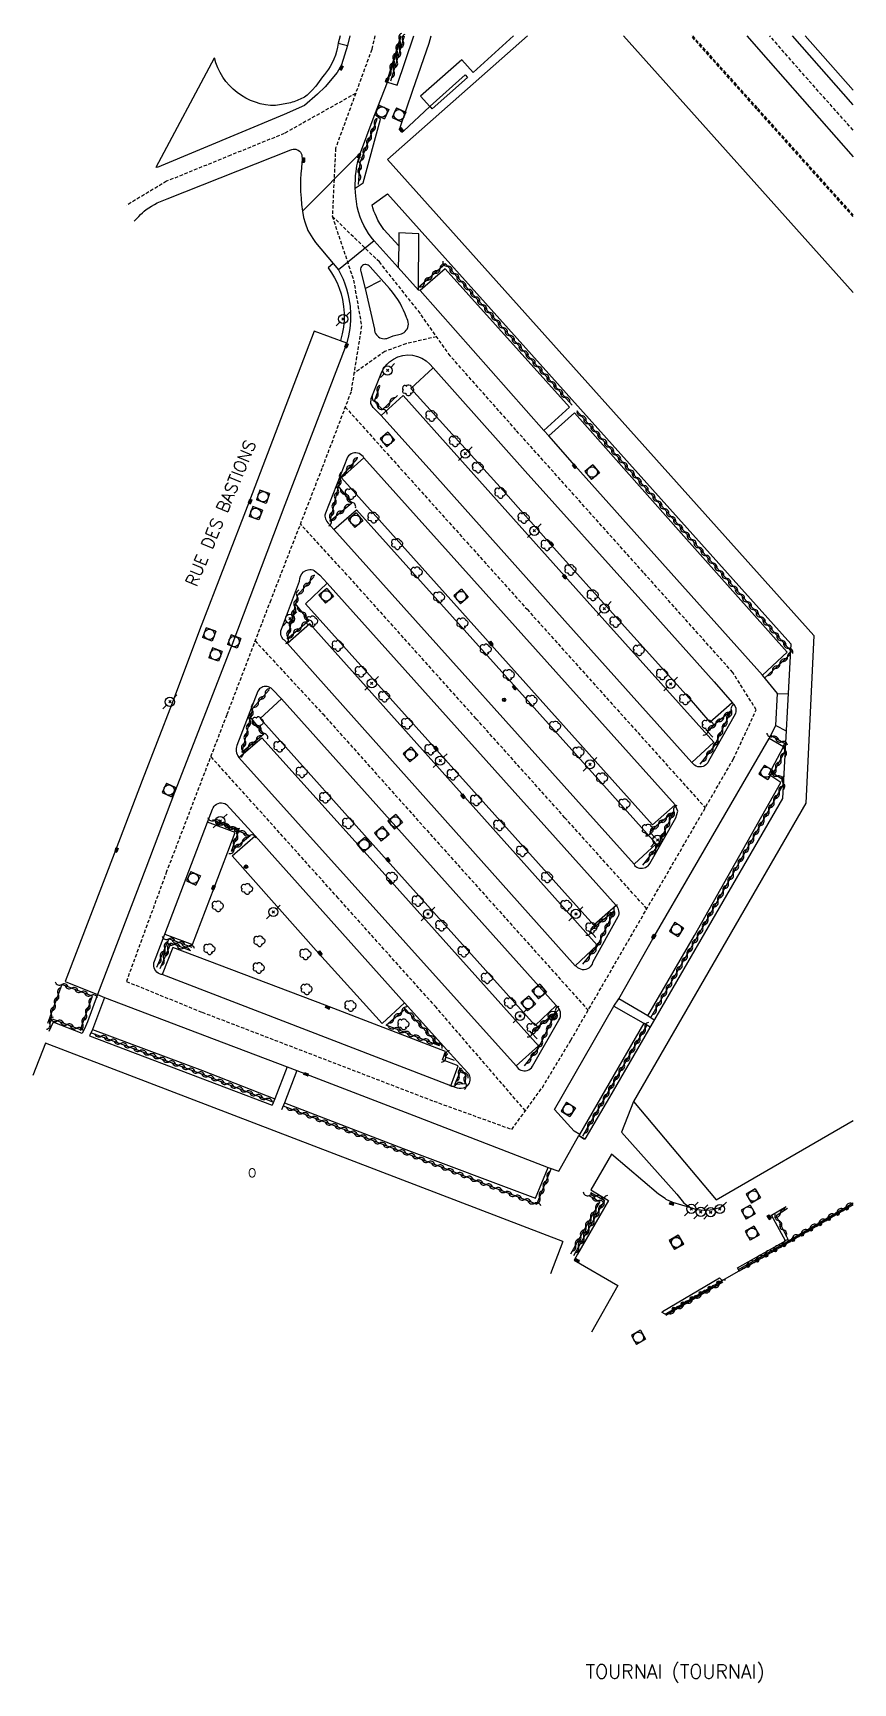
# Model space of a CAD drawing. Header units: millimetres. Extents: x 81881 to 82000, y 143762 to 144000.
import ezdxf
from ezdxf.enums import TextEntityAlignment as Align

# ---------------------------------------------------------------- set-up
doc = ezdxf.new("R2010")
doc.units = ezdxf.units.MM
doc.linetypes.add('DASHED', pattern=[0.75, 0.5, -0.25])
doc.layers.get('0').update_dxf_attribs({"linetype": 'CONTINUOUS'})
for name, color, linetype in [('W0001', 6, 'DASHED'), ('W0006', 2, 'CONTINUOUS'), ('W0008', 7, 'CONTINUOUS'), ('W0014', 7, 'CONTINUOUS'), ('W0016', 2, 'CONTINUOUS'), ('W0104', 1, 'CONTINUOUS'), ('W0113', 2, 'DASHED'), ('W0300', 7, 'CONTINUOUS'), ('W0310', 3, 'CONTINUOUS'), ('W0322', 7, 'CONTINUOUS'), ('W0400', 7, 'CONTINUOUS'), ('W0411', 7, 'CONTINUOUS'), ('W0420', 7, 'CONTINUOUS'), ('W0473', 7, 'CONTINUOUS'), ('W0856', 7, 'CONTINUOUS'), ('W0980', 7, 'CONTINUOUS'), ('W0989', 7, 'CONTINUOUS'), ('W0991', 7, 'CONTINUOUS')]:
    doc.layers.add(name, color=color, linetype=linetype)
doc.styles.get("Standard").update_dxf_attribs({"font": 'romans.shx', "width": 0.85})

# ---------------------------------------------------------------- blocks, each defined once
blk = doc.blocks.new('T400')
for p, q in [((-0.15, 0.3), (0.15, 0.3)), ((-0.15, -0.25), (-0.15, 0.3)), ((-0.15, 0.15), (0.15, 0.15)), ((-0.15, 0), (0.15, 0)), ((0.15, 0.3), (0.15, -0.25)), ((-0.15, -0.15), (0.15, -0.15)), ((-0.15, -0.25), (-0.15, -0.3)), ((-0.15, -0.3), (0.15, -0.3)), ((0.15, -0.3), (0.15, -0.25))]:
    blk.add_line(p, q)
blk = doc.blocks.new('T420')
for p, q in [((0.75, 0.75), (-0.75, 0.75)), ((-0.75, 0.75), (-0.75, -0.75)), ((0.75, 0.75), (0.75, -0.75)), ((0.75, -0.75), (-0.75, -0.75))]:
    blk.add_line(p, q)
blk.add_ellipse((0, 0), major_axis=(-0.53, 0.53), ratio=1, start_param=3.926991, end_param=10.210176)
blk = doc.blocks.new('T473')
for p, q in [((-0.166667, 0.166667), (0.166667, -0.166667)), ((-0.166667, -0.166667), (0.166667, 0.166667)), ((0.500001, 0.500001), (1.000002, 1.000002)), ((-1.000002, -1.000002), (-0.500001, -0.500001))]:
    blk.add_line(p, q)
blk.add_ellipse((0, 0), major_axis=(0.471405, 0.471405), ratio=1, start_param=5.4977871438, end_param=11.780972451)
blk = doc.blocks.new('T300')
for p, q in [((-0.8, 0.51), (-0.86, 0.34)), ((-0.86, 0.34), (-0.86, 0.17)), ((-0.86, 0.17), (-0.74, 0.06)), ((-0.69, 0.63), (-0.8, 0.51)), ((-0.8, -0.06), (-0.74, 0.06)), ((-0.74, 0.06), (-0.69, 0.11)), ((-0.57, 0.69), (-0.69, 0.63)), ((-0.46, 0.69), (-0.57, 0.69)), ((-0.29, 0.63), (-0.46, 0.69)), ((-0.29, 0.63), (-0.17, 0.74)), ((-0.23, 0.57), (-0.29, 0.63)), ((-0.17, 0.74), (-0.06, 0.8)), ((-0.06, 0.8), (0.06, 0.8)), ((0.06, 0.8), (0.23, 0.74)), ((0.23, 0.74), (0.34, 0.63)), ((0.34, 0.63), (0.4, 0.51)), ((0.46, 0.46), (0.34, 0.46)), ((0.4, 0.51), (0.4, 0.46)), ((0.57, 0.4), (0.46, 0.46)), ((0.57, 0.4), (0.69, 0.29)), ((0.69, 0.29), (0.74, 0.17)), ((0.74, 0.06), (0.69, -0.17)), ((0.74, 0.17), (0.74, 0.06)), ((-0.8, -0.17), (-0.8, -0.06)), ((-0.8, -0.23), (-0.8, -0.17)), ((-0.74, -0.34), (-0.8, -0.23)), ((-0.69, -0.4), (-0.74, -0.34)), ((-0.51, -0.46), (-0.69, -0.4)), ((-0.4, -0.46), (-0.51, -0.46)), ((-0.4, -0.46), (-0.34, -0.46)), ((-0.34, -0.46), (-0.34, -0.4)), ((-0.34, -0.51), (-0.34, -0.46)), ((-0.29, -0.63), (-0.34, -0.51)), ((-0.17, -0.74), (-0.29, -0.63)), ((-0.06, -0.8), (-0.17, -0.74)), ((0.06, -0.8), (-0.06, -0.8)), ((0.17, -0.74), (0.06, -0.8)), ((0.23, -0.69), (0.17, -0.74)), ((0.29, -0.46), (0.23, -0.46)), ((0.29, -0.63), (0.23, -0.69)), ((0.46, -0.4), (0.29, -0.46)), ((0.34, -0.51), (0.29, -0.63)), ((0.34, -0.51), (0.34, -0.46)), ((0.57, -0.34), (0.46, -0.4)), ((0.63, -0.29), (0.57, -0.34)), ((0.69, -0.17), (0.63, -0.29))]:
    blk.add_line(p, q)
blk = doc.blocks.new('T856')
for p, q in [((-0.125, 0), (0.125, 0)), ((0, 0.125), (0, -0.125))]:
    blk.add_line(p, q)
blk.add_ellipse((0, 0), major_axis=(-0.177, 0.177), ratio=1, start_param=3.9269908, end_param=10.2101761)
blk = doc.blocks.new('t322o')
at = {"color": 0, "linetype": 'Continuous'}
for radius in [0.25, 0.15]:
    blk.add_circle((0, 0), radius, dxfattribs=at)
blk = doc.blocks.new('t310o')
at = {"color": 0, "linetype": 'Continuous'}
for centre, start, end in [((-0.5, 0.38), 216.8699, 323.1304), ((0.5, -0.37), 36.8699, 143.1303)]:
    blk.add_arc(centre, 0.625, start, end, dxfattribs=at)

msp = doc.modelspace()

# ---------------------------------------------------------------- linework, layer by layer
at = {"layer": 'W0001'}
for points in [[(81930.79, 144000), (81930.33, 143998.03), (81925.09, 143983.73), (81924.62, 143973.88), (81927.69, 143964.65), (81928.85, 143958.02), (81927.33, 143948.5), (81923.12, 143937.39), (81915.7, 143918.33), (81909.33, 143901.71), (81900.64, 143879.06), (81894.81, 143863.14), (81905.77, 143858.68), (81939.31, 143845.81), (81950.61, 143841.72), (81955.03, 143847.8), (81959.15, 143854.63), (81966.68, 143867.67), (81974.96, 143881.95), (81982.69, 143895.35), (81986, 143902.45), (81982.59, 143907.87), (81969.65, 143922.35), (81951.21, 143942.94), (81941.69, 143953.68), (81937.34, 143959.84), (81931.44, 143967.27), (81924.62, 143973.88)], [(82000, 143986.37), (81993.49, 143993.66), (81987.95, 144000)], [(81928, 143991.67), (81917.67, 143985.87), (81909.91, 143982.72), (81900.63, 143978.95), (81894.84, 143975.48)], [(81939.73, 143956.45), (81935.28, 143955.44), (81932.21, 143954.32), (81927.75, 143951.13)], [(81926.49, 143946.28), (81952.81, 143917), (81978.61, 143888.28)], [(81970.15, 143873.65), (81958.3, 143886.84), (81945.44, 143901.17), (81927.29, 143921.39), (81920, 143929.37)], [(81913.44, 143912.43), (81923.23, 143901.86), (81937.79, 143885.58), (81961.66, 143858.96)], [(81952.57, 143844.41), (81939.65, 143859.39), (81925.49, 143875.18), (81914.45, 143887.47), (81907.03, 143895.69)]]:
    msp.add_lwpolyline(points, dxfattribs=at)
at = {"layer": 'W0006'}
for points in [[(81937.11, 143963.17), (81937.16, 143971.34), (81934.27, 143971.49), (81934.25, 143969.62), (81934.15, 143966.49)], [(81958.97, 143946.24), (81940.96, 143966.3), (81937.36, 143963.14)], [(81926.72, 143955.5), (81922.01, 143957.28), (81912.61, 143932.68), (81905.38, 143913.98), (81901.42, 143903.41), (81897.11, 143892.21), (81893.27, 143882.21), (81885.95, 143863.14), (81890.64, 143861.25)], [(81939.2, 143951.94), (81936.01, 143948.98), (81949.35, 143934.2), (81956.27, 143926.39), (81966.04, 143915.46), (81976.3, 143904.12), (81979.25, 143900.68), (81982.5, 143903.49)], [(81976.68, 143894.82), (81979.84, 143897.75), (81961.52, 143918.19), (81942.63, 143939.28), (81934.9, 143947.93), (81931.67, 143945.07)], [(81986.89, 143907.47), (81990.49, 143910.78), (81975.12, 143928.03), (81959.66, 143945.42)], [(81929.19, 143938.9), (81925.93, 143936.01), (81970.98, 143885.82), (81974.26, 143888.68)], [(81924.84, 143928.54), (81928.11, 143931.4), (81971.49, 143883.07), (81968.34, 143880.1)], [(81965.71, 143874.13), (81962.47, 143871.27), (81920.73, 143917.79), (81923.9, 143920.76)], [(81959.79, 143865.41), (81962.98, 143868.38), (81921.35, 143914.92), (81918.14, 143912.03)], [(81917.28, 143904.03), (81914.2, 143901.21), (81932.56, 143880.65), (81953.98, 143856.77), (81957.04, 143859.63)], [(81911.11, 143895.57), (81914.44, 143898.38), (81933.13, 143877.58), (81954.46, 143853.81), (81951.24, 143850.91)], [(81970.32, 143858.17), (81977.03, 143869.78), (81989.53, 143891.95), (81987.8, 143893.09), (81989.94, 143897.08), (81987.86, 143898.31)], [(81900.36, 143869.97), (81904.4, 143868.46), (81907.51, 143876.67), (81910.57, 143884.71), (81906.57, 143886.2)], [(81935.09, 143860.03), (81931.84, 143857.05), (81922.68, 143867.18), (81910.11, 143881.31), (81913.47, 143884.2)], [(81941.79, 143848.04), (81942.83, 143850.9), (81940.55, 143851.78), (81941, 143853.01), (81923.58, 143859.71), (81901.51, 143868.06), (81900.01, 143864.13)], [(81891.63, 143860.83), (81889.92, 143856.19)], [(81889.92, 143856.19), (81905.84, 143850.24), (81916.28, 143846.15)], [(81960.45, 143841), (81969.76, 143857.08)], [(81917.69, 143845.58), (81934.9, 143838.98), (81954.03, 143831.75), (81955.86, 143836.2)]]:
    msp.add_lwpolyline(points, dxfattribs=at)
at = {"layer": 'W0008'}
for points in [[(81926.72, 143955.5), (81917.76, 143932.13), (81910.08, 143911.81), (81901.78, 143890.47), (81897.63, 143879.53), (81890.64, 143861.25), (81891.63, 143860.83), (81907.5, 143854.79), (81918.09, 143850.77), (81919.49, 143850.23), (81937.03, 143843.5), (81955.86, 143836.2), (81957.42, 143835.67), (81960.33, 143840.82), (81960.45, 143841), (81959.62, 143841.48), (81956.8, 143844.62), (81965.39, 143859.56), (81966.09, 143860.61), (81971.2, 143869.62), (81987.86, 143898.31), (81988.84, 143900.2), (81989.06, 143904.83), (81986.89, 143907.47), (81971.62, 143924.56), (81959.74, 143937.82), (81955.98, 143942.09), (81955.22, 143942.87), (81937.36, 143963.14), (81937.11, 143963.17), (81934.15, 143966.49), (81930.68, 143970.34), (81930.25, 143970.86), (81929.86, 143971.4), (81929.5, 143971.96), (81929.18, 143972.55), (81928.89, 143973.16), (81928.64, 143973.78), (81928.41, 143974.52), (81928.22, 143975.27), (81928.1, 143976.04), (81928.02, 143976.81), (81927.93, 143977.94), (81927.93, 143978.55), (81927.96, 143979.15), (81928, 143979.76), (81928.06, 143980.36), (81928.12, 143980.77), (81928.19, 143981.18), (81928.26, 143981.59), (81928.35, 143982), (81928.69, 143983.06), (81930.37, 143987.62), (81930.8, 143988.63), (81932.59, 143993.3), (81934.23, 143998.7), (81934.59, 144000)], [(81927.14, 144000), (81926.81, 143998.59), (81925.97, 143995.8), (81925.33, 143994.68), (81923.57, 143992.62), (81922.5, 143991.55), (81920.59, 143989.94), (81917.64, 143988.62), (81899.27, 143980.95), (81899.13, 143981.01), (81907.55, 143996.82)], [(81984.64, 144000), (81987.73, 143996.49), (82000, 143982.47)], [(82000, 143990.01), (81991.23, 144000)], [(81895.96, 143973.2), (81896.59, 143973.86), (81896.85, 143974.12), (81897.12, 143974.38), (81897.4, 143974.62), (81897.69, 143974.85), (81898.07, 143975.12), (81898.46, 143975.37), (81898.86, 143975.61), (81899.27, 143975.82), (81900.71, 143976.43), (81918.6, 143983.48), (81918.78, 143983.55), (81918.96, 143983.59), (81919.15, 143983.6), (81919.33, 143983.58), (81919.51, 143983.52), (81919.68, 143983.44), (81919.86, 143983.31), (81920, 143983.15), (81920.11, 143982.96), (81920.19, 143982.76), (81920.26, 143982.08), (81920.23, 143981.68), (81920.14, 143980.87), (81920.07, 143980.05), (81920.03, 143979.24), (81920.01, 143978.42), (81920.03, 143977.47), (81920.09, 143976.52), (81920.18, 143975.57), (81920.3, 143974.62), (81920.44, 143973.71), (81920.67, 143972.92), (81921.06, 143971.85), (81921.82, 143970.66), (81922.17, 143970.1), (81924.76, 143967.04), (81925.51, 143966.13), (81925.85, 143965.47), (81926.17, 143964.79), (81926.44, 143964.1), (81926.68, 143963.39), (81926.88, 143962.67), (81927.03, 143961.94), (81927.19, 143960.88), (81927.26, 143959.8), (81927.25, 143958.73), (81927.15, 143957.66), (81926.97, 143956.59), (81926.71, 143955.55)], [(81981.32, 143830.78), (81980.97, 143830.5), (81980.57, 143830.33), (81980.15, 143830.2), (81979.73, 143830.09), (81979.3, 143830.02), (81978.86, 143829.98), (81978.43, 143829.98), (81977.94, 143830.01), (81977.45, 143830.08), (81976.98, 143830.2), (81976.51, 143830.36), (81973.92, 143831.15), (81972.95, 143831.57), (81972.83, 143831.73), (81971.84, 143832.33), (81965.03, 143838.14)], [(81962.07, 143832.99), (81964.6, 143831.45), (81960.11, 143823.66), (81959.61, 143822.79), (81965.96, 143819.12), (81962.16, 143812.39)], [(81972.79, 143815), (81972.35, 143815.21), (81972.42, 143815.37), (81980.68, 143820.26), (81981.05, 143819.85), (81983.5, 143821.25), (81983.29, 143821.67), (81990.25, 143825.61), (81988.18, 143829.33), (81990.32, 143830.55)]]:
    msp.add_lwpolyline(points, dxfattribs=at)
for points in [[(81933.43, 143956.58), (81934.43, 143956.82), (81934.64, 143956.88), (81934.84, 143956.96), (81935.02, 143957.08), (81935.19, 143957.22), (81935.33, 143957.38), (81935.45, 143957.56), (81935.56, 143957.79), (81935.62, 143958.04), (81935.64, 143958.29), (81935.61, 143958.55), (81935.54, 143958.79), (81935.44, 143959.02), (81935.36, 143959.25), (81935.16, 143959.77), (81934.94, 143960.29), (81934.7, 143960.79), (81934.43, 143961.29), (81934.09, 143961.85), (81933.72, 143962.39), (81933.32, 143962.91), (81932.89, 143963.41), (81930.08, 143966.55), (81929.97, 143966.69), (81929.83, 143966.8), (81929.67, 143966.87), (81929.49, 143966.9), (81929.31, 143966.89), (81929.14, 143966.84), (81928.99, 143966.74), (81928.86, 143966.61), (81928.77, 143966.45), (81928.72, 143966.27), (81928.72, 143966.09), (81928.76, 143965.91), (81929.38, 143963.45), (81930.71, 143957.56), (81930.73, 143957.34), (81930.79, 143957.12), (81930.87, 143956.92), (81931, 143956.73), (81931.14, 143956.56), (81931.32, 143956.42), (81931.5, 143956.31), (81931.69, 143956.23), (81931.9, 143956.18), (81932.11, 143956.16), (81932.32, 143956.18), (81932.53, 143956.22)], [(81930.24, 143947.5), (81931.8, 143951.39), (81932.02, 143951.79), (81932.28, 143952.16), (81932.57, 143952.5), (81932.91, 143952.81), (81933.49, 143953.22), (81934.13, 143953.53), (81934.82, 143953.73), (81935.53, 143953.81), (81936.25, 143953.77), (81936.94, 143953.61), (81937.6, 143953.34), (81938.21, 143952.97), (81938.75, 143952.49), (81939.2, 143951.94), (81952.52, 143937.01), (81969.27, 143918.35), (81979.89, 143906.52), (81982.5, 143903.49), (81982.64, 143903.29), (81982.8, 143903.12), (81982.93, 143902.93), (81983.02, 143902.71), (81983.06, 143902.48), (81983.06, 143902.31), (81983.04, 143902.15), (81983, 143901.99), (81982.93, 143901.84), (81979.1, 143895), (81979, 143894.8), (81978.86, 143894.62), (81978.69, 143894.47), (81978.51, 143894.35), (81978.3, 143894.26), (81978.09, 143894.2), (81977.82, 143894.18), (81977.55, 143894.21), (81977.29, 143894.3), (81977.05, 143894.43), (81976.85, 143894.61), (81976.68, 143894.82), (81958.27, 143915.31), (81939.47, 143936.4), (81931.67, 143945.07), (81930.54, 143946.22), (81930.19, 143946.81)], [(81974.26, 143888.68), (81929.19, 143938.9), (81929.07, 143939.1), (81928.91, 143939.27), (81928.72, 143939.42), (81928.51, 143939.53), (81928.29, 143939.6), (81928.05, 143939.64), (81927.81, 143939.63), (81927.57, 143939.58), (81927.34, 143939.49), (81927.14, 143939.37), (81926.95, 143939.2), (81926.8, 143939.01), (81923.62, 143930.92), (81923.58, 143930.77), (81923.56, 143930.61), (81923.56, 143930.46), (81923.57, 143930.3), (81923.63, 143930.08), (81923.71, 143929.88), (81923.83, 143929.69), (81923.98, 143929.52), (81924.84, 143928.54), (81968.34, 143880.1), (81968.38, 143879.93), (81968.54, 143879.79), (81968.72, 143879.68), (81968.91, 143879.6), (81969.11, 143879.54), (81969.32, 143879.52), (81969.53, 143879.53), (81969.75, 143879.57), (81969.96, 143879.64), (81970.16, 143879.75), (81970.33, 143879.88), (81970.49, 143880.04), (81970.61, 143880.23), (81974.33, 143886.83), (81974.63, 143887.78)], [(81923.9, 143920.76), (81965.71, 143874.13), (81965.84, 143873.95), (81965.94, 143873.76), (81966.02, 143873.55), (81966.07, 143873.34), (81966.09, 143873.12), (81966.08, 143872.9), (81966.04, 143872.69), (81965.97, 143872.48), (81962.31, 143865.9), (81962.23, 143865.66), (81962.11, 143865.44), (81961.96, 143865.24), (81961.77, 143865.08), (81961.55, 143864.96), (81961.31, 143864.87), (81961.07, 143864.84), (81960.82, 143864.84), (81960.58, 143864.89), (81960.36, 143864.99), (81960.15, 143865.12), (81959.97, 143865.29), (81959.79, 143865.41), (81918.14, 143912.03), (81917.69, 143912.51), (81917.53, 143912.65), (81917.4, 143912.8), (81917.3, 143912.98), (81917.22, 143913.17), (81917.16, 143913.4), (81917.15, 143913.65), (81917.19, 143913.89), (81917.26, 143914.12), (81919.89, 143921.09), (81919.91, 143921.46), (81920.01, 143921.82), (81920.2, 143922.15), (81920.46, 143922.42), (81920.79, 143922.61), (81921.14, 143922.73), (81921.36, 143922.75), (81921.57, 143922.74), (81921.78, 143922.71), (81921.99, 143922.64), (81922.83, 143921.95)], [(81957.04, 143859.63), (81917.28, 143904.03), (81915.93, 143905.43), (81915.77, 143905.57), (81915.59, 143905.68), (81915.4, 143905.77), (81915.19, 143905.82), (81914.98, 143905.83), (81914.77, 143905.82), (81914.58, 143905.77), (81914.4, 143905.69), (81914.24, 143905.59), (81914.09, 143905.47), (81913.96, 143905.33), (81913.86, 143905.17), (81910.8, 143897.27), (81910.73, 143897.08), (81910.69, 143896.87), (81910.68, 143896.67), (81910.69, 143896.46), (81910.74, 143896.22), (81910.83, 143895.98), (81910.95, 143895.77), (81911.11, 143895.57), (81951.24, 143850.91), (81951.52, 143850.52), (81951.7, 143850.39), (81951.91, 143850.29), (81952.13, 143850.23), (81952.35, 143850.2), (81952.6, 143850.21), (81952.84, 143850.26), (81953.07, 143850.35), (81953.28, 143850.49), (81953.46, 143850.65), (81953.62, 143850.85), (81957.41, 143857.52), (81957.55, 143857.79), (81957.64, 143858.07), (81957.67, 143858.37), (81957.64, 143858.67), (81957.57, 143858.92), (81957.46, 143859.15), (81957.32, 143859.36), (81957.14, 143859.54)], [(81913.47, 143884.2), (81935.09, 143860.03), (81941.22, 143853.22), (81944.21, 143849.97), (81944.33, 143849.81), (81944.43, 143849.63), (81944.49, 143849.44), (81944.54, 143849.24), (81944.55, 143849.04), (81944.54, 143848.84), (81944.49, 143848.62), (81944.41, 143848.41), (81944.3, 143848.22), (81944.16, 143848.04), (81943.99, 143847.89), (81943.81, 143847.77), (81943.55, 143847.67), (81943.27, 143847.62), (81943, 143847.63), (81942.72, 143847.69), (81941.79, 143848.04), (81900.01, 143864.13), (81899.83, 143864.15), (81899.61, 143864.23), (81899.4, 143864.35), (81899.21, 143864.49), (81899.06, 143864.67), (81898.92, 143864.88), (81898.83, 143865.11), (81898.77, 143865.35), (81898.76, 143865.6), (81898.79, 143865.85), (81898.86, 143866.08), (81900.36, 143869.97), (81906.57, 143886.2), (81907.28, 143888.06), (81907.37, 143888.28), (81907.5, 143888.49), (81907.67, 143888.67), (81907.86, 143888.81), (81908.08, 143888.91), (81908.32, 143888.98), (81908.57, 143888.99), (81908.82, 143888.96), (81909.06, 143888.88), (81909.28, 143888.76)]]:
    msp.add_lwpolyline(points, close=True, dxfattribs=at)
at = {"layer": 'W0014'}
for points in [[(81925.75, 144000), (81925.47, 143998.93), (81925.38, 143998.34), (81925.24, 143997.76), (81925.07, 143997.19), (81924.86, 143996.63), (81924.61, 143996.09), (81924.32, 143995.56), (81924.05, 143995.17), (81923.78, 143994.79), (81923.49, 143994.41), (81923.19, 143994.05), (81922.73, 143993.38), (81922.24, 143992.74), (81921.71, 143992.13), (81921.14, 143991.55), (81920.96, 143991.41), (81920.77, 143991.27), (81920.58, 143991.14), (81920.38, 143991.02), (81920.17, 143990.92), (81919.96, 143990.82), (81919.74, 143990.73), (81919.52, 143990.65), (81919.29, 143990.55), (81919.06, 143990.47), (81918.82, 143990.38), (81918.58, 143990.31), (81918.32, 143990.25), (81918.06, 143990.2), (81917.79, 143990.15), (81917.53, 143990.11), (81917.25, 143990.06), (81916.98, 143990.01), (81916.7, 143989.96), (81916.42, 143989.9), (81915.68, 143989.94), (81914.93, 143990.03), (81914.2, 143990.18), (81913.48, 143990.39), (81912.79, 143990.66), (81912.11, 143990.99), (81911.47, 143991.37), (81910.86, 143991.8), (81910.27, 143992.29), (81909.73, 143992.82), (81909.23, 143993.41), (81908.78, 143994.03), (81908.39, 143994.68), (81908.05, 143995.37), (81907.77, 143996.09), (81907.55, 143996.82)], [(81925.47, 143998.93), (81926.81, 143998.59)], [(81932.59, 143993.3), (81933.99, 143992.85), (81936.38, 143999.85), (81936.41, 144000)], [(81950.86, 144000), (81945, 143994.72), (81943.39, 143996.55), (81937.4, 143991.26), (81938.74, 143989.79), (81934.95, 143986.21), (81934.44, 143986.73), (81936.28, 143992.14), (81938.63, 143998.95), (81938.93, 144000)], [(82000, 143992.13), (81993.09, 144000)], [(81927.93, 143977.94), (81929.11, 143978.72), (81931.59, 143987.92), (81930.8, 143988.63)], [(81934.25, 143969.62), (81932.09, 143971.97), (81931.78, 143972.4), (81931.49, 143972.85), (81931.23, 143973.31), (81931, 143973.79), (81930.82, 143974.22), (81930.65, 143974.65), (81930.51, 143975.1), (81930.39, 143975.55), (81932.62, 143977.13)], [(81932.62, 143977.13), (81990.98, 143912.01), (81989.79, 143889.6), (81964.73, 143846.38), (81961.17, 143840.33), (81960.34, 143840.79)], [(81924.76, 143967.04), (81924.03, 143966.42), (81924.51, 143965.72), (81924.93, 143964.99), (81925.3, 143964.24), (81925.62, 143963.46), (81925.88, 143962.66), (81926.08, 143961.84), (81926.25, 143960.85), (81926.33, 143959.85), (81926.33, 143958.85), (81926.24, 143957.85), (81926.06, 143956.86), (81925.81, 143955.89)], [(81929.38, 143963.45), (81931.63, 143964.61)], [(81955.22, 143942.87), (81958.97, 143946.24)], [(81955.98, 143942.09), (81959.66, 143945.42)], [(81989.06, 143904.83), (81990.6, 143904.75)], [(81988.84, 143900.2), (81990.31, 143899.43)], [(81890.64, 143861.25), (81889.18, 143857.3), (81888.89, 143856.62), (81888.43, 143855.61), (81884.21, 143857.22), (81883.57, 143855.88)], [(81965.39, 143859.56), (81970.64, 143856.58)], [(81971.2, 143857.55), (81970.32, 143858.17), (81966.09, 143860.61)], [(81889.92, 143856.19), (81889.48, 143855.24), (81915.89, 143845.24)], [(81969.76, 143857.08), (81970.64, 143856.58)], [(81918.09, 143850.77), (81916.28, 143846.15), (81915.89, 143845.24)], [(81919.49, 143850.23), (81917.69, 143845.58), (81917.25, 143844.54)], [(81968.21, 143845.74), (81966.49, 143841.31), (81974.52, 143832.37), (81974.51, 143832.33), (81975.45, 143831.15), (81975.81, 143830.86), (81976.4, 143830.49)], [(81960.33, 143840.82), (81961.14, 143840.33)], [(81965.03, 143838.14), (81962.07, 143832.99)]]:
    msp.add_lwpolyline(points, dxfattribs=at)
at = {"layer": 'W0016'}
for points in [[(81928.69, 143983.06), (81920.3, 143974.62)], [(81930.68, 143970.34), (81925.51, 143966.13)]]:
    msp.add_lwpolyline(points, dxfattribs=at)
at = {"layer": 'W0104'}
for points in [[(81952.88, 144000), (81932.63, 143982.12)], [(82000, 143962.85), (81966.76, 144000)], [(81932.63, 143982.12), (81994.35, 143913.21), (81993.17, 143888.96), (81968.21, 143845.74), (81980.2, 143831.52), (82000, 143843.03)], [(81883.08, 143854.2), (81881.29, 143849.53)], [(81957.97, 143825.5), (81883.08, 143854.2)], [(81957.97, 143825.5), (81956.19, 143820.83)]]:
    msp.add_lwpolyline(points, dxfattribs=at)
at = {"layer": 'W0113'}
for points in [[(82000, 143973.86), (81986.08, 143989.38), (81976.57, 144000)], [(81976.77, 144000), (81986.2, 143989.48), (82000, 143974.09)]]:
    msp.add_lwpolyline(points, dxfattribs=at)
at = {"layer": 'W0310'}
for points in [[(81932.61, 143993.65), (81934.21, 143998.82), (81934.55, 144000)], [(81933.09, 143993.5), (81934.69, 143998.68), (81935.07, 144000)], [(81928.43, 143978.5), (81928.66, 143981.68), (81931.11, 143987.96)], [(81959.34, 143946.57), (81941, 143967), (81937.03, 143963.52)], [(81934.06, 143947.94), (81931.87, 143945.92), (81931, 143946.76), (81930.77, 143947.28), (81931.49, 143949.32)], [(81987.23, 143907.1), (81990.9, 143910.48), (81990.93, 143911.03), (81975.49, 143928.36), (81960.04, 143945.75)], [(81928.2, 143938.82), (81925.81, 143936.09), (81924.28, 143929.77), (81927.43, 143932.42), (81925.5, 143934.84)], [(81921.99, 143921.77), (81919.6, 143919.05), (81918.07, 143912.72), (81921.22, 143915.37), (81919.29, 143917.79)], [(81915.46, 143905.36), (81913.07, 143902.64), (81911.54, 143896.31), (81914.69, 143898.96), (81912.77, 143901.38)], [(81977.86, 143894.59), (81979.92, 143897.14), (81982.42, 143902.34), (81979.86, 143900.24), (81978.89, 143899.37), (81979.7, 143898.5)], [(81970.75, 143857.92), (81977.46, 143869.53), (81989.89, 143891.57), (81989.93, 143892.28), (81988.46, 143893.25), (81990.15, 143896.41), (81990.21, 143897.5), (81988.11, 143898.74)], [(81969.55, 143879.99), (81971.61, 143882.54), (81974.11, 143887.74), (81971.55, 143885.64), (81970.58, 143884.76), (81971.39, 143883.89)], [(81960.91, 143865.62), (81962.97, 143868.17), (81965.47, 143873.36), (81962.91, 143871.26), (81961.94, 143870.39), (81962.75, 143869.52)], [(81904.33, 143868.03), (81900.95, 143869.3), (81899.17, 143865.17)], [(81904.15, 143867.56), (81901.22, 143868.66), (81899.63, 143864.97)], [(81883.67, 143856.98), (81884.05, 143857.7), (81888.15, 143856.16), (81889.92, 143861.02), (81885.46, 143862.7), (81883.41, 143857.06)], [(81952.43, 143850.91), (81954.49, 143853.46), (81956.99, 143858.65), (81954.42, 143856.55), (81953.45, 143855.68), (81954.26, 143854.81)], [(81889.74, 143855.72), (81905.67, 143849.78), (81916.1, 143845.68)], [(81960.88, 143840.75), (81970.15, 143856.75)], [(81941.29, 143852.71), (81940.94, 143852.21), (81942.27, 143851.73)], [(81917.51, 143845.11), (81934.79, 143838.48), (81954.21, 143830.88), (81956.32, 143836.01)], [(81961.78, 143832.17), (81963.35, 143831.24), (81959.1, 143823.67)], [(81962.03, 143832.6), (81964.03, 143831.42), (81959.54, 143823.42)], [(81983.41, 143821.42), (81990.44, 143825.47), (82000, 143831.07)], [(81990.51, 143830.25), (81988.86, 143829.2), (81990.56, 143825.84)], [(81972.89, 143814.82), (81981.15, 143819.66)]]:
    msp.add_lwpolyline(points, dxfattribs=at)
for points in [[(81912.73, 143884.22), (81910.02, 143881.99), (81911.08, 143884.92), (81907.34, 143886.54)], [(81932.41, 143856.82), (81935.18, 143859.19), (81940.16, 143853.82)], [(81942.36, 143848.23), (81943.26, 143850.41), (81943.95, 143849.53), (81943.81, 143848.3)]]:
    msp.add_lwpolyline(points, close=True, dxfattribs=at)
at = {"layer": 'W0322'}
for points in [[(81983.5, 143821.25), (81990.54, 143825.29), (82000, 143830.84)], [(81972.79, 143815), (81981.05, 143819.83)]]:
    msp.add_lwpolyline(points, dxfattribs=at)
at = {"layer": 'W0411'}
msp.add_lwpolyline([(81938.77, 143989.82), (81943.86, 143994.34), (81944.19, 143993.97), (81939.1, 143989.45)], close=True, dxfattribs=at)

# ---------------------------------------------------------------- block references
at = {"layer": 'W0300'}
for p in [(81935.64, 143948.68), (81939.02, 143944.99), (81942.41, 143941.3), (81945.74, 143937.52), (81927.34, 143933.69), (81948.99, 143933.84), (81930.61, 143930.26), (81952.36, 143930.21), (81934.05, 143926.43), (81955.71, 143926.28), (81936.87, 143922.34), (81959.14, 143922.7), (81940.12, 143918.73), (81962.37, 143919.02), (81921.74, 143915.24), (81943.49, 143914.96), (81965.66, 143915.17), (81925.45, 143911.71), (81946.87, 143911.18), (81969.05, 143911.05), (81928.79, 143907.98), (81950.21, 143907.49), (81972.41, 143907.6), (81932.18, 143904.37), (81953.51, 143903.78), (81975.74, 143903.95), (81913.89, 143900.66), (81935.5, 143900.46), (81956.93, 143900.03), (81979.03, 143900.22), (81917, 143897.12), (81938.86, 143896.7), (81960.31, 143896.29), (81920.24, 143893.43), (81942.09, 143893.08), (81963.7, 143892.53), (81923.63, 143889.73), (81945.47, 143889.35), (81966.95, 143888.78), (81926.96, 143886.02), (81948.83, 143885.73), (81970.34, 143885.09), (81952.15, 143881.99), (81933.29, 143878.15), (81955.76, 143878.19), (81912.31, 143876.5), (81908.1, 143874.01), (81937.03, 143874.77), (81958.53, 143874.12), (81940.44, 143871.2), (81962.18, 143870.88), (81914.1, 143868.96), (81906.87, 143867.8), (81920.77, 143867.07), (81943.67, 143867.45), (81914, 143865.08), (81947.05, 143863.61), (81920.94, 143861.99), (81927.3, 143859.58), (81950.38, 143860.01), (81934.95, 143856.92), (81953.66, 143856.33)]:
    msp.add_blockref('T300', p, dxfattribs=at)
at = {"layer": 'W0310'}
for p, rotation in [((81933.94, 143997.95), 72.77853204168449), ((81934.37, 143999.38), 74.11074915250619), ((81934.42, 143997.8), 72.77853204175013), ((81934.85, 143999.24), 74.11074915289076), ((81933.05, 143995.08), 72.77853204168449), ((81933.5, 143996.51), 72.77853204168449), ((81933.53, 143994.93), 72.77853204175013), ((81933.97, 143996.37), 72.77853204175013), ((81930.23, 143985.7), 68.69900539022518), ((81930.77, 143987.1), 68.69900539022518), ((81929.14, 143982.91), 68.69900539022518), ((81929.68, 143984.3), 68.69900539022518), ((81928.64, 143981.5), 85.9711850333483), ((81928.54, 143980), 85.9711850333483), ((81940.21, 143966.31), 221.2454369932892), ((81941.3, 143966.66), 131.9305846154731), ((81937.96, 143964.33), 221.2454369932892), ((81939.08, 143965.32), 221.2454369932892), ((81942.3, 143965.55), 131.9305846154731), ((81943.31, 143964.43), 131.9305846154731), ((81944.31, 143963.31), 131.9305846154731), ((81945.31, 143962.2), 131.9305846154731), ((81946.31, 143961.08), 131.9305846154731), ((81947.32, 143959.97), 131.9305846154731), ((81948.32, 143958.85), 131.9305846154731), ((81949.32, 143957.73), 131.9305846154731), ((81950.32, 143956.62), 131.9305846154731), ((81951.33, 143955.5), 131.9305846154731), ((81952.33, 143954.39), 131.9305846154731), ((81953.33, 143953.27), 131.9305846154731), ((81954.33, 143952.15), 131.9305846154731), ((81955.33, 143951.04), 131.9305846154731), ((81956.34, 143949.92), 131.9305846154731), ((81930.87, 143947.05), 113.555409654987), ((81931.18, 143948.45), 70.69257241114796), ((81957.34, 143948.81), 131.9305846154731), ((81958.34, 143947.69), 131.9305846154731), ((81931.85, 143945.93), 135.8590158015992), ((81932.95, 143946.92), 222.6702481719934), ((81960.72, 143944.99), 131.6259467090039), ((81961.71, 143943.87), 131.6259467090039), ((81962.71, 143942.75), 131.6259467090039), ((81963.71, 143941.63), 131.6259467090039), ((81964.7, 143940.5), 131.6259467090039), ((81927.64, 143938.19), 228.7864398643817), ((81965.7, 143939.38), 131.6259467090039), ((81966.69, 143938.26), 131.6259467090039), ((81925.76, 143935.88), 256.4040562099355), ((81926.65, 143937.06), 228.7864398643817), ((81967.69, 143937.14), 131.6259467090039), ((81968.69, 143936.02), 131.6259467090039), ((81925.05, 143932.97), 256.4040562099355), ((81925.4, 143934.42), 256.4040562099355), ((81926.44, 143933.67), 128.5618355391288), ((81969.68, 143934.9), 131.6259467090039), ((81970.68, 143933.78), 131.6259467090039), ((81971.68, 143932.66), 131.6259467090039), ((81924.7, 143931.51), 256.4040562099355), ((81925.21, 143930.55), 40.04454170456175), ((81926.35, 143931.51), 40.04454170456175), ((81927.37, 143932.49), 128.5618355391288), ((81972.67, 143931.53), 131.6259467090039), ((81973.67, 143930.41), 131.6259467090039), ((81924.35, 143930.05), 256.4040562099355), ((81974.67, 143929.29), 131.6259467090039), ((81975.66, 143928.17), 131.693394003058), ((81976.66, 143927.05), 131.693394003058), ((81977.66, 143925.93), 131.693394003058), ((81978.66, 143924.81), 131.693394003058), ((81979.65, 143923.69), 131.693394003058), ((81921.43, 143921.14), 228.7864398643817), ((81980.65, 143922.57), 131.693394003058), ((81981.65, 143921.45), 131.693394003058), ((81919.55, 143918.84), 256.4040562099355), ((81920.44, 143920.01), 228.7864398643817), ((81982.65, 143920.33), 131.693394003058), ((81983.64, 143919.21), 131.693394003058), ((81918.84, 143915.92), 256.4040562099355), ((81919.19, 143917.38), 256.4040562099355), ((81920.23, 143916.62), 128.5618355391288), ((81984.64, 143918.09), 131.693394003058), ((81985.64, 143916.97), 131.693394003058), ((81918.49, 143914.46), 256.4040562099355), ((81920.14, 143914.47), 40.04454170456175), ((81921.16, 143915.45), 128.5618355391288), ((81986.64, 143915.85), 131.693394003058), ((81987.63, 143914.73), 131.693394003058), ((81988.63, 143913.61), 131.693394003058), ((81918.14, 143913), 256.4040562099355), ((81919, 143913.5), 40.04454170456175), ((81989.63, 143912.49), 131.693394003058), ((81990.63, 143911.37), 131.693394003058), ((81989.43, 143909.13), 42.61685325538304), ((81990.54, 143910.14), 42.61685325538304), ((81988.33, 143908.11), 42.61685325538304), ((81914.9, 143904.73), 228.7864398643817), ((81913.02, 143902.42), 256.4040562099355), ((81913.92, 143903.6), 228.7864398643817), ((81982.41, 143902.3), 64.28014743616207), ((81912.31, 143899.51), 256.4040562099355), ((81912.67, 143900.97), 256.4040562099355), ((81913.7, 143900.21), 128.5618355391288), ((81979.01, 143899.48), 222.0601654105121), ((81980.14, 143900.47), 219.2427087652287), ((81981.3, 143901.42), 219.2427087652287), ((81981.1, 143899.59), 64.28014743616207), ((81981.75, 143900.95), 64.28014743616207), ((81911.96, 143898.05), 256.4040562099355), ((81912.47, 143897.09), 40.04454170456175), ((81913.62, 143898.06), 40.04454170456175), ((81914.64, 143899.03), 128.5618355391288), ((81979.75, 143896.93), 51.07378220897289), ((81980.45, 143898.24), 64.28014743616207), ((81988.37, 143898.59), 149.493605532636), ((81989.66, 143897.83), 149.493605532636), ((81911.61, 143896.59), 256.4040562099355), ((81978.8, 143895.76), 51.07378220897289), ((81989.55, 143895.29), 61.79212371750292), ((81990.16, 143896.64), 86.9468809491424), ((81989.04, 143892.87), 146.5992189516474), ((81988.84, 143893.97), 61.79212371750292), ((81989.3, 143890.51), 60.56626927473197), ((81989.91, 143891.86), 86.94688094920407), ((81974.09, 143887.7), 64.28014743616207), ((81987.82, 143887.9), 60.56626927473197), ((81988.56, 143889.21), 60.56626927473197), ((81907.53, 143886.46), 156.5538194152565), ((81908.52, 143886.04), 336.7450801145899), ((81908.91, 143885.86), 156.5538194152565), ((81909.89, 143885.44), 336.7450801145899), ((81910.29, 143885.26), 156.5538194152565), ((81971.83, 143885.87), 219.2427087652287), ((81972.99, 143886.82), 219.2427087652287), ((81972.79, 143884.99), 64.28014743616207), ((81973.44, 143886.34), 64.28014743616207), ((81986.35, 143885.29), 60.56626927473197), ((81987.09, 143886.59), 60.56626927473197), ((81910.36, 143882.91), 70.10211027506445), ((81911.27, 143884.85), 336.7450801145899), ((81910.87, 143884.32), 70.10211027506445), ((81911.57, 143883.27), 219.5781490986068), ((81912.65, 143884.26), 336.7450801145899), ((81970.7, 143884.88), 222.0601654105121), ((81972.14, 143883.64), 64.28014743616207), ((81984.87, 143882.67), 60.56626927473197), ((81985.61, 143883.98), 60.56626927473197), ((81910.42, 143882.31), 219.5781490986068), ((81970.49, 143881.16), 51.07378220897289), ((81971.44, 143882.32), 51.07378220897289), ((81983.4, 143880.06), 60.56626927473197), ((81984.14, 143881.37), 60.56626927473197), ((81982.66, 143878.76), 60.56626927473197), ((81981.19, 143876.14), 60.56626927473197), ((81981.93, 143877.45), 60.56626927473197), ((81965.45, 143873.32), 64.28014743616207), ((81979.71, 143873.53), 60.56626927473197), ((81980.45, 143874.84), 60.56626927473197), ((81963.19, 143871.49), 219.2427087652287), ((81964.35, 143872.44), 219.2427087652287), ((81964.15, 143870.62), 64.28014743616207), ((81964.8, 143871.97), 64.28014743616207), ((81978.24, 143870.92), 60.56626927473197), ((81978.98, 143872.22), 60.56626927473197), ((81900.95, 143869.3), 159.3302151951877), ((81901.67, 143868.5), 159.3302151950801), ((81902.36, 143868.77), 159.3302151951877), ((81962.06, 143870.5), 222.0601654105121), ((81963.5, 143869.27), 64.28014743616207), ((81976.75, 143868.31), 59.97573675169293), ((81977.5, 143869.61), 60.56626927473197), ((81899.76, 143866.55), 246.6515631522628), ((81900.22, 143866.35), 246.6515631522992), ((81900.36, 143867.93), 246.6515631522628), ((81900.82, 143867.73), 246.6515631522992), ((81903.07, 143867.97), 159.3302151950801), ((81903.76, 143868.24), 159.3302151951877), ((81961.85, 143866.78), 51.07378220897289), ((81962.8, 143867.95), 51.07378220897289), ((81975.25, 143865.71), 59.97573675169293), ((81976, 143867.01), 59.97573675169293), ((81974.5, 143864.42), 59.97573675169293), ((81884.95, 143861.29), 249.9902191910589), ((81885.46, 143862.7), 159.3117177012392), ((81886.87, 143862.17), 159.3117177012392), ((81888.27, 143861.64), 159.3117177012392), ((81973, 143861.82), 59.97573675169293), ((81973.75, 143863.12), 59.97573675169293), ((81884.44, 143859.88), 249.9902191910589), ((81889.67, 143861.11), 159.3117177012392), ((81889.49, 143859.85), 70.0468797424929), ((81934.69, 143858.78), 40.66203408990684), ((81956.97, 143858.61), 64.28014743616207), ((81971.5, 143859.22), 59.97573675169293), ((81972.25, 143860.52), 59.97573675169293), ((81883.72, 143857.09), 61.67887188689198), ((81883.92, 143858.47), 249.9902191910589), ((81884.81, 143857.41), 339.4670801395196), ((81886.21, 143856.89), 339.4670801395196), ((81888.47, 143857.03), 70.0468797424929), ((81888.98, 143858.44), 70.0468797424929), ((81933.55, 143857.8), 40.66203408990684), ((81935.76, 143858.56), 312.8640738256749), ((81936.78, 143857.46), 312.8640738256749), ((81937.8, 143856.36), 312.8640738256749), ((81954.7, 143856.78), 219.2427087652287), ((81955.86, 143857.73), 219.2427087652287), ((81956.32, 143857.26), 64.28014743616207), ((81969.9, 143856.33), 59.92978695801357), ((81887.62, 143856.36), 339.4670801395196), ((81891.15, 143855.2), 339.5298238982152), ((81892.55, 143854.67), 339.5298238982152), ((81933.61, 143856.36), 158.8289939602687), ((81935.01, 143855.82), 158.8289939602687), ((81936.4, 143855.28), 158.8289939602687), ((81937.8, 143854.73), 158.8289939602687), ((81938.82, 143855.27), 312.8640738256749), ((81939.2, 143854.19), 158.8289939602687), ((81939.84, 143854.17), 312.8640738256749), ((81953.58, 143855.79), 222.0601654105121), ((81955.02, 143854.56), 64.28014743616207), ((81955.67, 143855.91), 64.28014743616207), ((81969.15, 143855.03), 59.92978695801357), ((81893.96, 143854.15), 339.5298238982152), ((81895.36, 143853.62), 339.5298238982152), ((81896.77, 143853.1), 339.5298238982152), ((81898.17, 143852.58), 339.5298238982152), ((81899.58, 143852.05), 339.5298238982152), ((81941, 143852.28), 235.2735928352487), ((81953.37, 143852.07), 51.07378220897289), ((81954.31, 143853.24), 51.07378220897289), ((81967.65, 143852.43), 59.92978695801357), ((81968.4, 143853.73), 59.92978695801357), ((81900.98, 143851.53), 339.5298238982152), ((81902.39, 143851), 339.5298238982152), ((81903.79, 143850.48), 339.5298238982152), ((81905.2, 143849.95), 339.5298238982152), ((81906.6, 143849.41), 338.560476957013), ((81942.93, 143849.61), 67.54744911973441), ((81943.65, 143849.91), 308.1336504886735), ((81966.14, 143849.84), 59.92978695801357), ((81966.9, 143851.14), 59.92978695801357), ((81907.99, 143848.86), 338.560476957013), ((81909.39, 143848.32), 338.560476957013), ((81910.79, 143847.77), 338.560476957013), ((81912.18, 143847.22), 338.560476957013), ((81942.53, 143848.24), 183.05583582939), ((81943.84, 143848.51), 263.8206624830012), ((81964.64, 143847.24), 59.92978695801357), ((81965.39, 143848.54), 59.92978695801357), ((81913.58, 143846.67), 338.560476957013), ((81914.97, 143846.12), 338.560476957013), ((81963.14, 143844.65), 59.92978695801357), ((81963.89, 143845.94), 59.92978695801357), ((81918.91, 143844.57), 339.0102225232879), ((81920.31, 143844.04), 339.0102225232879), ((81921.71, 143843.5), 339.0102225232879), ((81923.11, 143842.96), 339.0102225232879), ((81924.51, 143842.42), 339.0102225232879), ((81961.63, 143842.05), 59.92978695801357), ((81962.39, 143843.35), 59.92978695801357), ((81925.91, 143841.89), 339.0102225232879), ((81927.31, 143841.35), 339.0102225232879), ((81928.71, 143840.81), 339.0102225232879), ((81930.11, 143840.27), 339.0102225232879), ((81931.51, 143839.74), 339.0102225232879), ((81932.91, 143839.2), 339.0102225232879), ((81934.31, 143838.66), 339.0102225232879), ((81935.71, 143838.12), 338.6190610646349), ((81937.11, 143837.57), 338.6190610646349), ((81938.51, 143837.03), 338.6190610646349), ((81939.9, 143836.48), 338.6190610646349), ((81941.3, 143835.93), 338.6190610646349), ((81942.7, 143835.39), 338.6190610646349), ((81955.78, 143834.7), 67.5992040010513), ((81944.09, 143834.84), 338.6190610646349), ((81945.49, 143834.29), 338.6190610646349), ((81946.89, 143833.74), 338.6190610646349), ((81948.28, 143833.2), 338.6190610646349), ((81949.68, 143832.65), 338.6190610646349), ((81955.21, 143833.32), 67.5992040010513), ((81951.08, 143832.1), 338.6190610646349), ((81952.47, 143831.56), 338.6190610646349), ((81953.87, 143831.01), 338.6190610646349), ((81954.64, 143831.93), 67.5992040010513), ((81961.79, 143832.16), 329.4532450091846), ((81962.88, 143832.09), 329.453245009499), ((81962.78, 143830.21), 240.6909623670281), ((81963.08, 143831.4), 329.4532450091846), ((81963.21, 143829.96), 240.6909623671352), ((81963.95, 143831.27), 240.6909623671352), ((81998.97, 143830.47), 30.37703776333941), ((81961.31, 143827.59), 240.6909623670281), ((81962.04, 143828.9), 240.6909623670281), ((81962.48, 143828.65), 240.6909623671352), ((81989.48, 143829.6), 212.3394942789265), ((81989.2, 143828.52), 296.8448919905158), ((81995.09, 143828.19), 30.37703776333941), ((81996.38, 143828.95), 30.37703776333941), ((81997.68, 143829.71), 30.37703776333941), ((81960.57, 143826.28), 240.6909623670281), ((81961.01, 143826.04), 240.6909623671352), ((81961.74, 143827.35), 240.6909623671352), ((81989.88, 143827.18), 296.8448919905158), ((81991.2, 143825.92), 30.37703776333941), ((81992.5, 143826.67), 30.37703776333941), ((81993.79, 143827.43), 30.37703776333941), ((81959.84, 143824.98), 240.6909623670281), ((81960.27, 143824.73), 240.6909623671352), ((81987.31, 143823.67), 29.88443287438376), ((81988.61, 143824.41), 29.88443287438376), ((81989.91, 143825.16), 29.88443287438376), ((81984.71, 143822.17), 29.88443287438376), ((81986.01, 143822.92), 29.88443287438376), ((81979.36, 143818.61), 30.32789717281981), ((81980.66, 143819.37), 30.32789717281981), ((81975.48, 143816.34), 30.32789717281981), ((81976.77, 143817.1), 30.32789717281981), ((81978.07, 143817.85), 30.32789717281981), ((81974.19, 143815.58), 30.32789717281981)]:
    msp.add_blockref('t310o', p, dxfattribs=dict(at, rotation=rotation))
at = {"layer": 'W0322'}
for p, rotation in [((81996.48, 143828.78), 30.37703525175397), ((81997.77, 143829.53), 30.37703525175397), ((81999.07, 143830.29), 30.37703525175397), ((81991.3, 143825.74), 30.37703525175397), ((81992.6, 143826.5), 30.37703525175397), ((81993.89, 143827.26), 30.37703525175397), ((81995.19, 143828.02), 30.37703525175397), ((81987.41, 143823.49), 29.88443287438376), ((81988.71, 143824.24), 29.88443287438376), ((81990.01, 143824.99), 29.88443287438376), ((81984.81, 143822), 29.88443287438376), ((81986.11, 143822.75), 29.88443287438376), ((81979.26, 143818.78), 30.32789717281981), ((81980.56, 143819.54), 30.32789717281981), ((81975.38, 143816.51), 30.32789717281981), ((81976.67, 143817.27), 30.32789717281981), ((81977.97, 143818.03), 30.32789717281981), ((81974.08, 143815.75), 30.32789717281981)]:
    msp.add_blockref('t322o', p, dxfattribs=dict(at, rotation=rotation))
at = {"layer": 'W0400'}
for p, rotation in [((81925.94, 143995.37), 335.0000000000001), ((81932.55, 143993.59), 340), ((81934.6, 143986.41), 40), ((81928.46, 143982.66), 335.0000000000001), ((81926.67, 143955.16), 340), ((81959.68, 143937.73), 40), ((81912.73, 143932.61), 339.4042564631485), ((81956.34, 143926.46), 40), ((81958.25, 143921.73), 40), ((81947.58, 143912.05), 40), ((81950.99, 143905.69), 40), ((81939.62, 143896.84), 40), ((81943.54, 143889.96), 40), ((81893.39, 143882.17), 340), ((81932.67, 143880.76), 40), ((81907.41, 143876.73), 340.1803776116159), ((81933.03, 143877.52), 40), ((81971.15, 143869.64), 329.0608706677755), ((81922.84, 143867.24), 40), ((81923.95, 143859.37), 68.49922470279155), ((81920.84, 143849.7), 68.92847418177932), ((81973.75, 143830.96), 70.7888869384203), ((81987.88, 143829.03), 30.99382458841957), ((81960.07, 143822.76), 60.78271116034315)]:
    msp.add_blockref('T400', p, dxfattribs=dict(at, rotation=rotation))
msp.add_blockref('T400', (81920.46, 143982.03), dxfattribs=at)
at = {"layer": 'W0420'}
for p, rotation in [((81931.79, 143988.99), 65), ((81934.28, 143988.57), 65), ((81932.59, 143941.57), 40), ((81962.25, 143936.86), 40), ((81914.59, 143933.29), 340), ((81913.54, 143930.9), 340), ((81927.96, 143929.89), 40), ((81923.74, 143918.94), 40), ((81943.25, 143918.84), 40), ((81906.8, 143913.37), 340), ((81910.41, 143912.33), 340), ((81907.71, 143910.44), 340), ((81935.93, 143895.98), 40), ((81987.41, 143893.42), 58), ((81900.98, 143890.84), 65), ((81933.72, 143886.23), 40), ((81929.23, 143882.92), 40), ((81931.79, 143884.51), 40), ((81904.52, 143878.05), 65), ((81974.45, 143870.67), 58), ((81954.58, 143861.68), 40), ((81952.96, 143859.94), 40), ((81958.77, 143844.62), 58), ((81985.57, 143832.07), 30), ((81984.83, 143829.75), 30), ((81974.43, 143825.37), 30), ((81974.45, 143825.35), 30), ((81985.39, 143826.7), 30), ((81968.94, 143811.62), 30)]:
    msp.add_blockref('T420', p, dxfattribs=dict(at, rotation=rotation))
at = {"layer": 'W0473'}
for p in [(81926.18, 143959.01), (81932.62, 143951.57), (81943.87, 143939.52), (81953.87, 143928.37), (81964.01, 143917.11), (81918.5, 143915.63), (81930.33, 143906.28), (81973.61, 143906.2), (81901.11, 143903.61), (81940.24, 143895.1), (81961.93, 143894.56), (81908.39, 143886.35), (81971.71, 143883.63), (81916.09, 143873.19), (81938.47, 143872.9), (81959.88, 143872.92), (81951.8, 143858.14), (81956.52, 143858.18), (81976.59, 143830.21), (81980.71, 143830.2), (81977.96, 143829.78), (81979.39, 143829.74)]:
    msp.add_blockref('T473', p, dxfattribs=at)
at = {"layer": 'W0856'}
for p in [(81949.49, 143903.89), (81912.12, 143879.74)]:
    msp.add_blockref('T856', p, dxfattribs=at)

# ---------------------------------------------------------------- texts
at = {"layer": 'W0980'}
msp.add_text('TOURNAI (TOURNAI)', height=2, dxfattribs=at).set_placement((81974.25, 143763.12), align=Align.MIDDLE)
at = {"layer": 'W0989'}
msp.add_text('RUE DES BASTIONS', height=1.75, rotation=67.3949, dxfattribs=at).set_placement((81904.13, 143920.5), align=Align.MIDDLE_LEFT)
at = {"layer": 'W0991'}
msp.add_text('O', height=1.25, dxfattribs=at).set_placement((81913.02, 143834.8), align=Align.CENTER)

doc.saveas('drawing.dxf')
